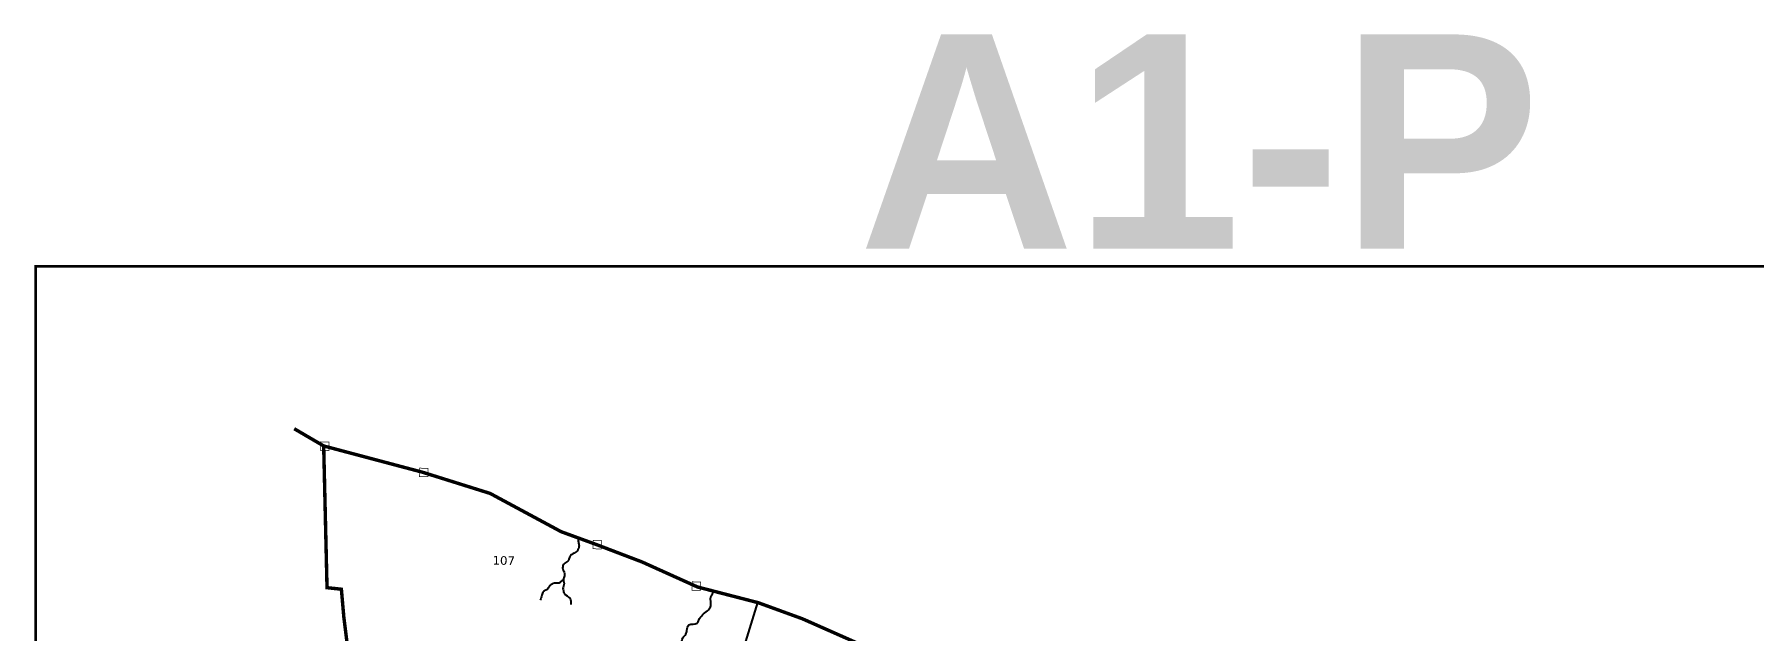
# Model space of a CAD drawing. Header units: inches. Extents: x 749153 to 755384, y 1653601 to 1659848.
# Drawn here: x 749153 to 753165, y 1658458 to 1659848 of the extents above; entities that cross this region are included whole.
import ezdxf
from ezdxf.enums import TextEntityAlignment as Align

# ---------------------------------------------------------------- set-up
doc = ezdxf.new("R2010")
doc.units = ezdxf.units.IN
doc.header["$MEASUREMENT"] = 0
doc.linetypes.add('ACAD_ISO02W100', pattern=[15, 12, -3])
for name, color, linetype in [('PLOT', 7, 'Continuous'), ('PLOT NO', 7, 'Continuous'), ('TANKS-STREAM', 4, 'Continuous'), ('VILLAGE BOUNDRY', 5, 'Continuous'), ('VILLAGE STONES', 240, 'Continuous')]:
    doc.layers.add(name, color=color, linetype=linetype)
doc.styles.get("Standard").update_dxf_attribs({"font": 'verdana_0.ttf'})

msp = doc.modelspace()

# ---------------------------------------------------------------- linework, layer by layer
at = {"layer": 'PLOT', "color": 5, "const_width": 6}
msp.add_lwpolyline([(749155.9, 1659307.4), (755381.1, 1659307.4), (755381.1, 1653604.3), (749155.9, 1653604.3)], close=True, dxfattribs=at)
at = {"layer": 'PLOT'}
msp.add_lwpolyline([(750748.6, 1658222.2), (750841, 1658523)], dxfattribs=at)
at = {"layer": 'TANKS-STREAM'}
for points in [[(750422.9, 1658673.5), (750421.9, 1658668.4), (750423.5, 1658659.5), (750423.4, 1658651.7), (750417, 1658641.2), (750407.3, 1658635.5), (750401.4, 1658628.2), (750398.8, 1658620.9), (750395.6, 1658618.3), (750387.2, 1658611.5), (750386.1, 1658601.4), (750390.1, 1658591), (750389.9, 1658585.3), (750387.4, 1658577), (750388.7, 1658564.4), (750386.5, 1658558.5), (750386.8, 1658553.2), (750389.8, 1658544), (750402.1, 1658533.1), (750404.6, 1658518.7)], [(750387.5, 1658575), (750383.5, 1658573.4), (750380.1, 1658570.2), (750377.9, 1658568.4), (750373.8, 1658568.3), (750362.8, 1658567.2), (750355.2, 1658562.1), (750352, 1658556.6), (750348.2, 1658552.7), (750340.9, 1658548.9), (750337.3, 1658540.6), (750333.5, 1658528.9)], [(750641.9, 1658376.1), (750644.1, 1658388.7), (750654, 1658395), (750660.5, 1658409.7), (750663.2, 1658424.1), (750666, 1658440.9), (750673.2, 1658449.4), (750675.8, 1658458.3), (750680.4, 1658470.8), (750699.5, 1658475.1), (750703.5, 1658482.1), (750711.8, 1658494.4), (750723.4, 1658503.9), (750730.7, 1658513.2), (750731.5, 1658522.7), (750731.3, 1658535.8), (750736.8, 1658546.3), (750738.6, 1658552)]]:
    msp.add_spline(points, degree=3, dxfattribs=at)
at = {"layer": 'VILLAGE BOUNDRY', "linetype": 'ACAD_ISO02W100', "ltscale": 2, "const_width": 8}
for points in [[(749828, 1658888.4), (749759.2, 1658928.6)], [(751155.5, 1658392.2), (750945.2, 1658485.2), (750841.9, 1658522.8), (750700.4, 1658559.4), (750571.1, 1658617.7), (750463.8, 1658658.6), (750382.1, 1658688.4), (750216.5, 1658777.6), (750059, 1658827), (749828, 1658888.4), (749835.8, 1658557.8), (749869.3, 1658554.2), (749875.1, 1658488.2), (749885.1, 1658408.4)]]:
    msp.add_lwpolyline(points, dxfattribs=at)
at = {"layer": 'VILLAGE STONES', "const_width": 1.57}
for points in [[(749821.1, 1658898), (749840.7, 1658897.4), (749840.1, 1658877.7), (749820.4, 1658878.4)], [(750052.1, 1658836.7), (750071.7, 1658836), (750071.1, 1658816.4), (750051.5, 1658817)], [(750456.9, 1658668.3), (750476.5, 1658667.6), (750475.9, 1658648), (750456.2, 1658648.6)], [(750688.2, 1658571.5), (750707.8, 1658570.8), (750707.2, 1658551.2), (750687.5, 1658551.8)]]:
    msp.add_lwpolyline(points, close=True, dxfattribs=at)

# ---------------------------------------------------------------- texts
at = {"layer": 'PLOT NO'}
msp.add_text('107', height=20, rotation=358.9293, dxfattribs=at).set_placement((750248.2, 1658621.2), align=Align.MIDDLE_CENTER)
at = {"layer": 'VILLAGE STONES', "insert": (751871.6, 1659848.4), "char_height": 500, "width": 485.564, "attachment_point": 2, "line_spacing_factor": 2}
msp.add_mtext('{\\fArial|b1|i0|c0|p34;A1-P}', dxfattribs=at)

doc.saveas('drawing.dxf')
